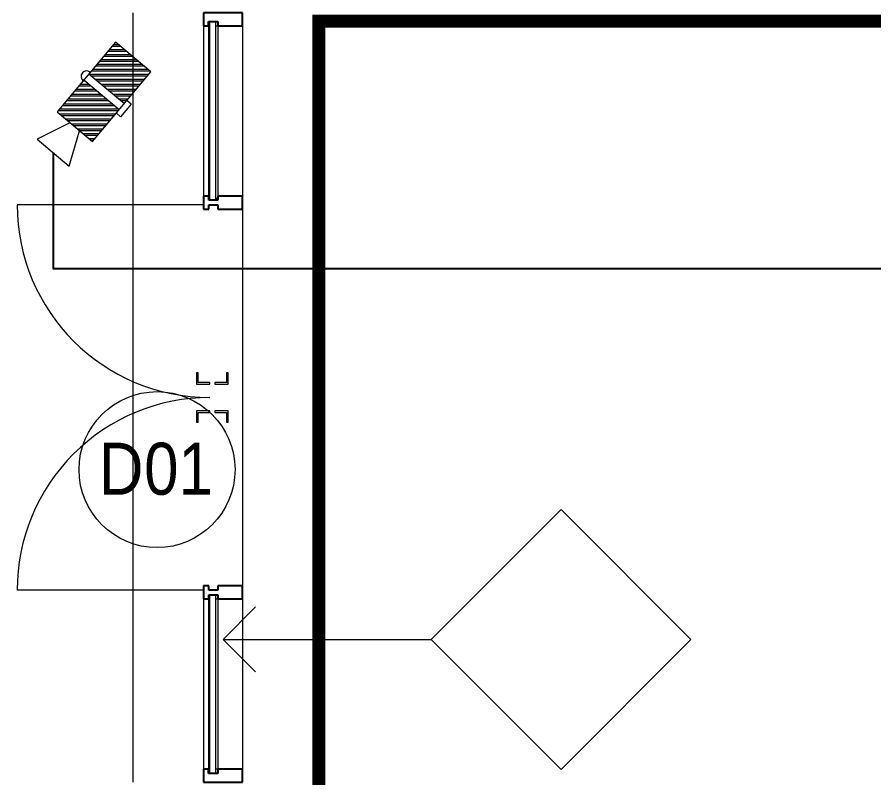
# Model space of a CAD drawing. Header units: millimetres. Extents: x -9358 to 257996, y -67499 to 9117.
# Drawn here: x -617 to 2679, y -32361 to -29435 of the extents above; entities that cross this region are included whole.
import ezdxf

# ---------------------------------------------------------------- set-up
doc = ezdxf.new("R2010")
doc.units = ezdxf.units.MM
doc.header["$LTSCALE"] = 1000
for name, color, linetype, lineweight in [('A-DOOR', 8, 'Continuous', 9), ('A-DOR', 8, 'Continuous', 9), ('A-FLR-PAT', 8, 'Continuous', 18), ('A-STP', 8, 'Continuous', 9), ('A-TYP-DOR', 8, 'Continuous', 0), ('A-TYP-WAL', 8, 'Continuous', 0), ('A-WAL-CRT-GLS', 8, 'Continuous', 9), ('A-WAL-CRT-GLS-1', 8, 'Continuous', 18), ('A-WAL-CRT-MLN', 8, 'Continuous', 9), ('A-WAL-CRT-MLN-1', 8, 'Continuous', 25), ('LC-CAM', 4, 'Continuous', 5)]:
    doc.layers.add(name, color=color, linetype=linetype, lineweight=lineweight)
for name, color, linetype in [('CCTVNET', 6, 'Continuous'), ('F POINT AGN', 7, 'Continuous'), ('Route - rack2', 7, 'Continuous')]:
    doc.layers.add(name, color=color, linetype=linetype)
doc.styles.add('Arial_7', font='arial.ttf', dxfattribs={"width": 0.85, "height": 200})

# ---------------------------------------------------------------- blocks, each defined once
blk = doc.blocks.new('Door Tag - Door Tag-41184-01-Ground Floor Plan')
at = {"layer": 'A-TYP-DOR'}
blk.add_circle((0, 0), 3, dxfattribs=at)
blk = doc.blocks.new('Wall Tag - 1_2_-62628-01-Ground Floor Plan')
at = {"layer": 'A-TYP-WAL'}
for p, q in [((-5, 0), (0, 5)), ((0, 5), (5, 0)), ((-5, 0), (0, -5)), ((0, -5), (5, 0))]:
    blk.add_line(p, q, dxfattribs=at)
blk = doc.blocks.new('System Panel - Glazed-2592002-01-Ground Floor Furniture Plan')
at = {"layer": 'A-WAL-CRT-GLS-1'}
for p, q in [((343.9, 52.7), (-343.9, 52.7)), ((-343.9, 52.7), (-343.9, 27.3)), ((343.9, 27.3), (343.9, 52.7)), ((-343.9, 27.3), (343.9, 27.3))]:
    blk.add_line(p, q, dxfattribs=at)
blk = doc.blocks.new('Rectangular Mullion - 50 x 150_left-2591728-01-Ground Floor Furniture Plan')
at = {"layer": 'A-WAL-CRT-MLN'}
for p, q in [((100, -31525), (100, -32180)), ((120, -31525), (120, -32180)), ((120.5, -31525), (122.8, -31525)), ((148.2, -31525), (155, -31525)), ((155, -31525), (155, -32180)), ((250, -31525), (250, -32180)), ((122.8, -32180), (120, -32180)), ((155, -32180), (148.2, -32180))]:
    blk.add_line(p, q, dxfattribs=at)
blk = doc.blocks.new('Rectangular Mullion - 50 x 150_right-517094-01-Ground Floor Furniture Plan')
at = {"layer": 'A-WAL-CRT-MLN-1'}
for p, q in [((-50, -20.5), (-50, 74.5)), ((-50, 74.5), (0, 74.5)), ((0, 74.5), (0, -75.5)), ((-33.6875, -20.5), (-50, -20.5)), ((-33.6875, -55.5), (-33.6875, -20.5)), ((-50, -75.5), (-50, -55.5)), ((-50, -55.5), (-33.6875, -55.5)), ((0, -75.5), (-50, -75.5))]:
    blk.add_line(p, q, dxfattribs=at)
blk = doc.blocks.new('System Panel - Glazed-2591731-01-Ground Floor Furniture Plan')
at = {"layer": 'A-WAL-CRT-GLS-1'}
for p, q in [((343.8, 52.7), (-343.8, 52.7)), ((-343.8, 52.7), (-343.8, 27.3)), ((343.8, 27.3), (343.8, 52.7)), ((-343.8, 27.3), (343.8, 27.3))]:
    blk.add_line(p, q, dxfattribs=at)
blk = doc.blocks.new('Rectangular Mullion - 50 x 150_left-V41-01-Ground Floor Furniture Plan')
at = {"layer": 'A-WAL-CRT-MLN'}
for p, q in [((100, -29320), (100, -29985)), ((120, -29320), (122.8, -29320)), ((120, -29320), (120, -29985)), ((148.2, -29320), (155, -29320)), ((155, -29320), (155, -29985)), ((250, -29320), (250, -29985)), ((122.8, -29985), (120.5, -29985)), ((155, -29985), (148.2, -29985))]:
    blk.add_line(p, q, dxfattribs=at)
blk = doc.blocks.new('Rectangular Mullion - 50 x 150_Profile_Center-649122-01-Ground Floor Furniture Plan')
at = {"layer": 'A-WAL-CRT-MLN-1'}
for p, q in [((-25, -20), (-25, 75)), ((-25, 75), (25, 75)), ((25, 75), (25, -20)), ((-8.6875, -20), (-25, -20)), ((-8.6875, -55), (-8.6875, -20)), ((25, -20), (8.6875, -20)), ((8.6875, -20), (8.6875, -55)), ((-25, -75), (-25, -55)), ((-25, -55), (-8.6875, -55)), ((8.6875, -55), (25, -55)), ((25, -55), (25, -75)), ((25, -75), (-25, -75))]:
    blk.add_line(p, q, dxfattribs=at)
blk = doc.blocks.new('Rectangular Mullion - 50 x 150_left-517097-01-Ground Floor Furniture Plan')
at = {"layer": 'A-WAL-CRT-MLN-1'}
for p, q in [((0, 74.5), (-50, 74.5)), ((-50, 74.5), (-50, -20.5)), ((0, -75.5), (0, 74.5)), ((-50, -20.5), (-33.5, -20.5)), ((-33.5, -20.5), (-33.5, -55.5)), ((-33.5, -55.5), (-50, -55.5)), ((-50, -55.5), (-50, -75.5)), ((-50, -75.5), (0, -75.5))]:
    blk.add_line(p, q, dxfattribs=at)
blk = doc.blocks.new('M_Door-Curtain-Wall-Double-Glass - M_Door-Curtain-Wall-Double-Glass 1500_2500-2866189-01-Ground Floor Furniture Plan')
at = {"layer": 'A-DOOR'}
for p, q in [((-741.3, 75), (-741.3, 792.1)), ((741.3, 75), (741.3, 792.1))]:
    blk.add_line(p, q, dxfattribs=at)
for centre, start, end in [((-741.3, 50.8), 0, 90), ((741.3, 50.8), 90, 180)]:
    blk.add_arc(centre, 741.3, start, end, dxfattribs=at)
at = {"layer": 'A-DOR'}
for p, q in [((-50.8, 101.6), (-95.2, 101.6)), ((-95.2, 101.6), (-95.2, 95.2)), ((-50.8, 50.8), (-50.8, 101.6)), ((50.8, 101.6), (50.8, 50.8)), ((95.3, 101.6), (50.8, 101.6)), ((95.3, 95.2), (95.3, 101.6)), ((-95.2, 95.2), (-57.1, 95.2)), ((-57.1, 95.2), (-57.1, 50.8)), ((57.2, 50.8), (57.2, 95.2)), ((57.2, 95.2), (95.3, 95.2)), ((-57.1, 50.8), (-50.8, 50.8)), ((50.8, 50.8), (57.2, 50.8)), ((-50.8, 31.7), (-57.1, 31.7)), ((-57.1, 31.7), (-57.1, -12.7)), ((-50.8, -19.1), (-50.8, 31.7)), ((57.2, 31.7), (50.8, 31.7)), ((50.8, 31.7), (50.8, -19.1)), ((57.2, -12.7), (57.2, 31.7)), ((-57.1, -12.7), (-95.2, -12.7)), ((-95.2, -12.7), (-95.2, -19.1)), ((-95.2, -19.1), (-50.8, -19.1)), ((50.8, -19.1), (95.3, -19.1)), ((95.3, -12.7), (57.2, -12.7)), ((95.3, -19.1), (95.3, -12.7))]:
    blk.add_line(p, q, dxfattribs=at)
blk = doc.blocks.new('G')
at = {"layer": 'A-FLR-PAT'}
blk.add_line((250, -30024.9), (250, -31475.2), dxfattribs=at)
at = {"layer": 'A-STP'}
blk.add_line((-170, -32230), (-170, -29270), dxfattribs=at)
at = {"layer": 'A-DOR', "rotation": 89.99999999999979}
blk.add_blockref('M_Door-Curtain-Wall-Double-Glass - M_Door-Curtain-Wall-Double-Glass 1500_2500-2866189-01-Ground Floor Furniture Plan', (175.5, -30750), dxfattribs=at)
at = {"layer": 'A-WAL-CRT-GLS', "rotation": 89.99999999999979}
for name, p in [('System Panel - Glazed-2591731-01-Ground Floor Furniture Plan', (175.5, -29647.5)), ('System Panel - Glazed-2592002-01-Ground Floor Furniture Plan', (175.5, -31852.6))]:
    blk.add_blockref(name, p, dxfattribs=at)
at = {"layer": 'A-WAL-CRT-MLN', "extrusion": (0, 0, -1), "rotation": 90.00000000000021}
for name, p in [('Rectangular Mullion - 50 x 150_right-517094-01-Ground Floor Furniture Plan', (-175.5, -29270)), ('Rectangular Mullion - 50 x 150_Profile_Center-649122-01-Ground Floor Furniture Plan', (-175.5, -30000)), ('Rectangular Mullion - 50 x 150_Profile_Center-649122-01-Ground Floor Furniture Plan', (-175.5, -31500))]:
    blk.add_blockref(name, p, dxfattribs=at)
at = {"layer": 'A-WAL-CRT-MLN'}
for name in ['Rectangular Mullion - 50 x 150_left-V41-01-Ground Floor Furniture Plan', 'Rectangular Mullion - 50 x 150_left-2591728-01-Ground Floor Furniture Plan']:
    blk.add_blockref(name, (0, 0), dxfattribs=at)
at = {"layer": 'A-WAL-CRT-MLN', "rotation": 269.9999999999998}
blk.add_blockref('Rectangular Mullion - 50 x 150_left-517097-01-Ground Floor Furniture Plan', (175.5, -32230), dxfattribs=at)
blk = doc.blocks.new('CAM 2')
at = {"layer": 'LC-CAM'}
h = blk.add_hatch(dxfattribs=at)
h.set_pattern_fill('ANSI32', color=3, scale=2, angle=45)
h.paths.add_polyline_path([(53330.6, -56687.2), (53453.7, -56790.2), (53567.9, -56653.6), (53444.8, -56550.7)], flags=17)
h.paths.add_polyline_path([(53477.3, -56809.9), (53599.7, -56912.2), (53713.8, -56775.6), (53591.5, -56673.3)])
at = {"layer": 'LC-CAM', "color": 3}
for p, q in [((53339.8, -56474.6), (53236.7, -56598)), ((53403.2, -56600.4), (53339.8, -56474.6)), ((53236.7, -56598), (53372.1, -56637.3)), ((53567.9, -56653.6), (53453.7, -56790.2)), ((53591.5, -56673.3), (53477.3, -56809.9)), ((53426.6, -56795.5), (53440.4, -56779)), ((53474.7, -56835.6), (53426.6, -56795.5)), ((53474.7, -56835.6), (53488.4, -56819.2))]:
    blk.add_line(p, q, dxfattribs=at)
blk.add_lwpolyline([(53444.8, -56550.7), (53330.6, -56687.2), (53599.7, -56912.2), (53713.8, -56775.6)], close=True, dxfattribs=at)
blk.add_arc((53581.3, -56664.8), 21.5, 320.1045, 140.1045, dxfattribs=at)
blk = doc.blocks.new('RACK 2- ROUTE .')
at = {"layer": 'F POINT AGN', "color": 1, "const_width": 50}
blk.add_lwpolyline([(7732, -42044), (7732, -32486), (544, -32486), (544, -29451), (7388, -29451), (7388, -28051), (889, -28051), (889, -25263), (5895, -25263), (5895, -27838), (7766, -27838), (7766, -21844), (5698, -21844), (5698, -24009), (939, -24009), (939, -20876), (5928, -20876), (5928, -21729), (7651, -21729), (7651, -19806), (709, -19806), (709, -16887)], dxfattribs=at)

msp = doc.modelspace()

# ---------------------------------------------------------------- block references
msp.add_blockref('G', (0, -148.1))

# ---------------------------------------------------------------- next in the draw order: linework, layer by layer
at = {"layer": 'A-TYP-WAL'}
for q in [(300.5, -31703.9), (300.5, -31953.9), (975.5, -31828.9)]:
    msp.add_line((175.5, -31828.9), q, dxfattribs=at)
at = {"layer": 'CCTVNET', "color": 3}
msp.add_lwpolyline([(-477.6, -29956.2), (-477.6, -30402), (8536.8, -30402)], dxfattribs=at)

# ---------------------------------------------------------------- next in the draw order: block references
at = {"layer": 'A-TYP-DOR', "xscale": 99.99999999999991, "yscale": 99.99999999999991, "zscale": 99.99999999999991}
msp.add_blockref('Door Tag - Door Tag-41184-01-Ground Floor Plan', (-78.5, -31175.6), dxfattribs=at)
at = {"layer": 'A-TYP-WAL', "xscale": 99.99999999999991, "yscale": 99.99999999999991, "zscale": 99.99999999999991}
msp.add_blockref('Wall Tag - 1_2_-62628-01-Ground Floor Plan', (1475.5, -31828.9), dxfattribs=at)
at = {"layer": 'CCTVNET', "color": 3, "rotation": 90.00000000000006}
msp.add_blockref('CAM 2', (-57013.9, -83244.5), dxfattribs=at)
at = {"layer": 'Route - rack2', "color": 1}
msp.add_blockref('RACK 2- ROUTE .', (0, 0), dxfattribs=at)

# ---------------------------------------------------------------- next in the draw order: texts
at = {"layer": 'A-TYP-DOR', "char_height": 200, "attachment_point": 1, "style": 'Arial_7'}
for s, insert, width in [('D', (-302.2, -31072), 211.245), ('01', (-127.9, -31072), 327.088)]:
    msp.add_mtext(s, dxfattribs=dict(at, insert=insert, width=width))

doc.saveas('drawing.dxf')
